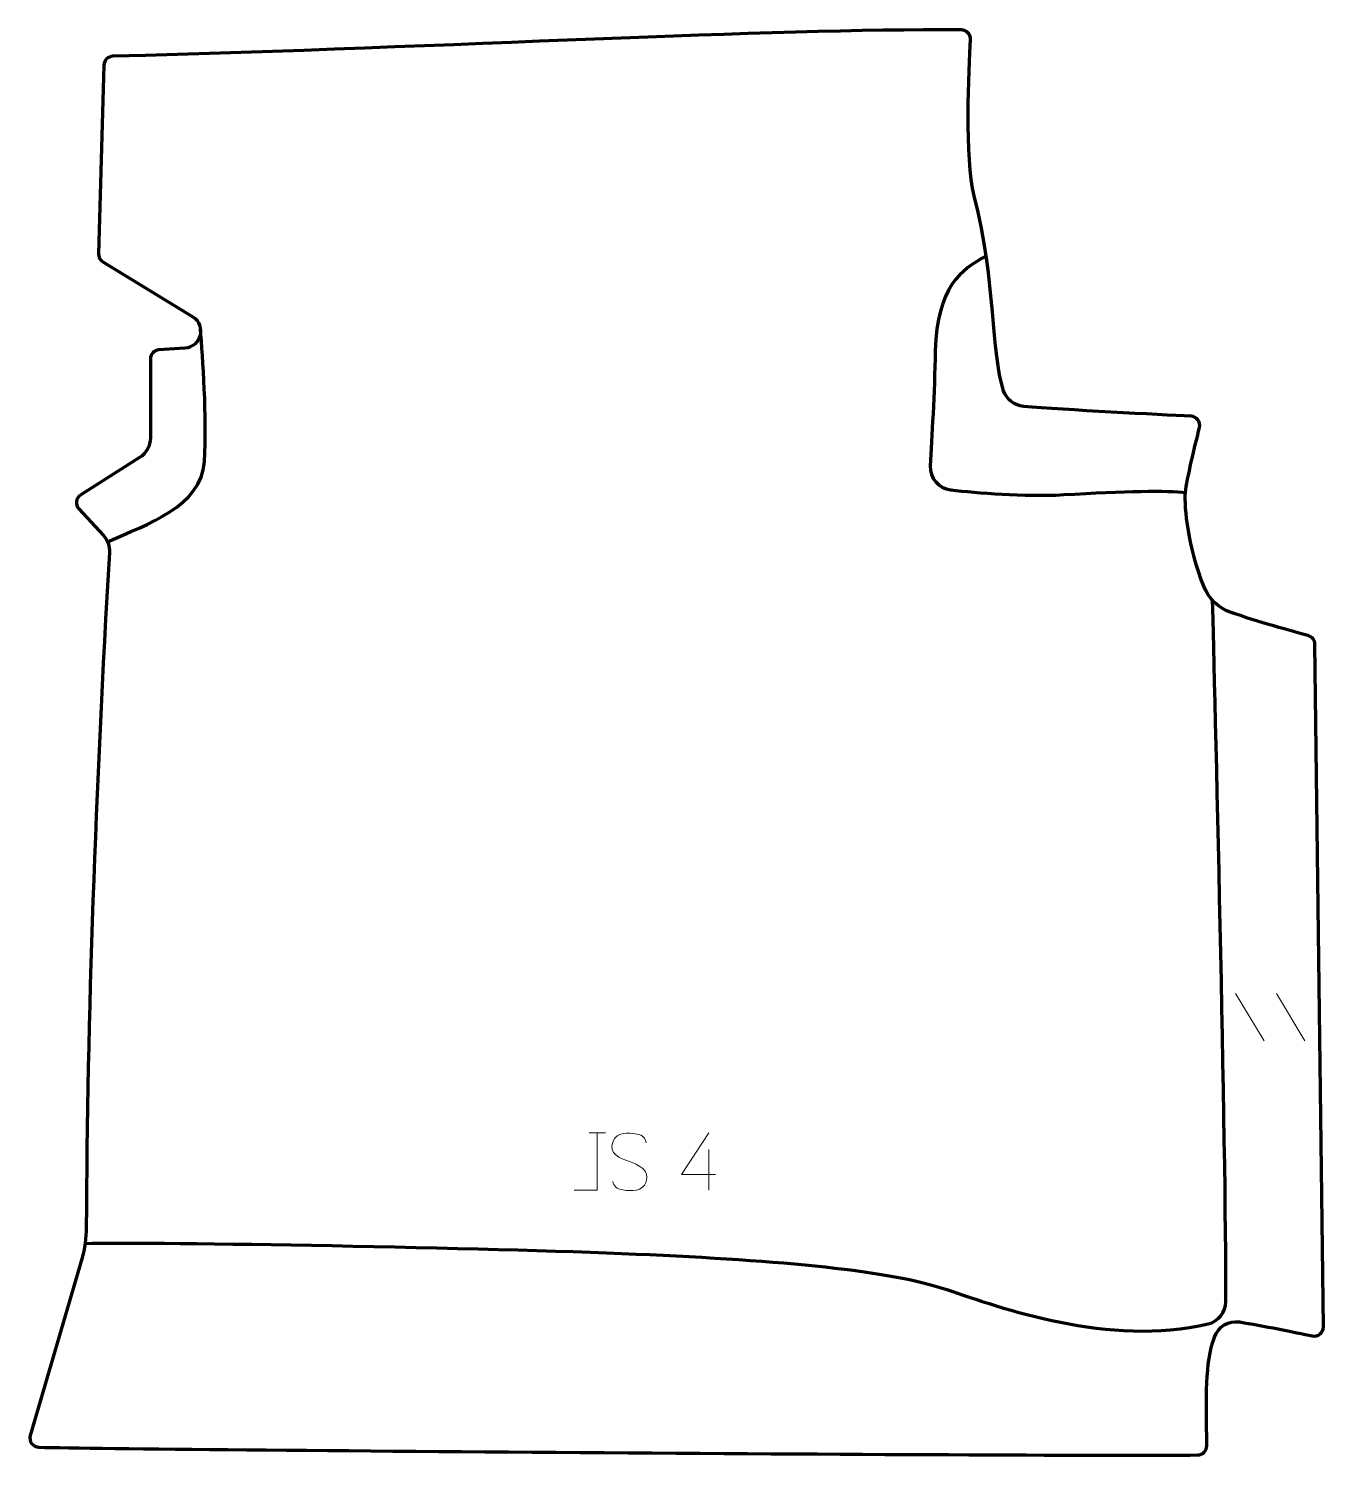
# Model space of a CAD drawing. Header units: millimetres. Extents: x -282 to 281, y -311 to 311.
import ezdxf

# ---------------------------------------------------------------- set-up
doc = ezdxf.new("R2010")
doc.units = ezdxf.units.MM
doc.header["$MEASUREMENT"] = 0
for name, color, linetype in [('layer 1', 7, 'Continuous'), ('layer 2', 7, 'Continuous'), ('layer 3', 7, 'Continuous')]:
    doc.layers.add(name, color=color, linetype=linetype)

msp = doc.modelspace()

# ---------------------------------------------------------------- linework, layer by layer
at = {"layer": 'layer 1', "color": 250, "lineweight": 9}
for points in [[(243.1458, -109.2345), (243.1458, -109.2345), (255.5101, -129.7788), (255.5101, -129.7788)], [(260.8757, -109.2345), (260.8757, -109.2345), (273.24, -129.7788), (273.24, -129.7788)], [(-38.1048, -169.7899), (-38.1048, -169.7899), (-30.9366, -169.7899), (-30.9366, -169.7899)], [(13.946, -177.089), (13.946, -177.089), (13.946, -194.7537), (13.946, -194.7537)]]:
    msp.add_open_spline(points, degree=3, dxfattribs=at)
for points, knots in [([(-44.5427, -194.7435), (-44.5427, -194.7435), (-34.5207, -194.7435), (-34.5207, -194.7435), (-34.5207, -194.7435), (-34.5207, -194.7435), (-34.5207, -169.7899), (-34.5207, -169.7899)], [0, 0, 0, 0, 0.33333333, 0.33333333, 0.33333333, 0.33333333, 1, 1, 1, 1]), ([(-20.5207, -182.2667), (-24.769, -180.7963), (-29.6771, -179.0005), (-27.672, -173.4802), (-27.672, -173.4802), (-26.1685, -169.3403), (-20.9549, -169.7288), (-17.3513, -170.3299), (-17.3513, -170.3299), (-14.4907, -170.8071), (-13.626, -172.0203), (-13.3154, -174.1044)], [0, 0, 0, 0, 0.25, 0.25, 0.25, 0.25, 0.5, 0.5, 0.5, 0.5, 1, 1, 1, 1]), ([(16.8901, -187.8501), (16.8901, -187.8501), (2.0684, -187.8501), (2.0684, -187.8501), (2.0684, -187.8501), (2.0684, -187.8501), (13.946, -169.7796), (13.946, -169.7796)], [0, 0, 0, 0, 0.33333333, 0.33333333, 0.33333333, 0.33333333, 1, 1, 1, 1]), ([(-20.5207, -182.2668), (-16.5021, -183.9135), (-11.4726, -185.8018), (-13.3066, -191.1621), (-13.3066, -191.1621), (-14.7664, -195.4285), (-19.6772, -195.1718), (-23.4033, -194.6171), (-23.4033, -194.6171), (-26.1533, -194.2073), (-27.3742, -192.9938), (-27.7522, -190.8816)], [0, 0, 0, 0, 0.25, 0.25, 0.25, 0.25, 0.5, 0.5, 0.5, 0.5, 1, 1, 1, 1])]:
    msp.add_open_spline(points, degree=3, knots=knots, dxfattribs=at)
at = {"layer": 'layer 2', "color": 230, "lineweight": 200}
msp.add_open_spline([(-281.1532, -301.4216), (-281.1532, -301.4216), (-258.7694, -224.6223), (-258.7694, -224.6223), (-258.7694, -224.6223), (-257.464, -220.1438), (-256.7903, -215.5065), (-256.7734, -210.8421), (-256.7734, -210.8421), (-256.4375, -119.6391), (-252.7298, -20.9852), (-246.7425, 82.7064), (-246.7425, 82.7064), (-246.5869, 85.4052), (-247.5288, 88.0542), (-249.3562, 90.046), (-249.3562, 90.046), (-249.3562, 90.046), (-260.0084, 101.6566), (-260.0084, 101.6566), (-260.0084, 101.6566), (-261.6925, 103.4925), (-261.3069, 106.4046), (-259.203, 107.7388), (-259.203, 107.7388), (-259.203, 107.7388), (-233.5631, 123.9984), (-233.5631, 123.9984), (-233.5631, 123.9984), (-230.671, 125.8325), (-228.9187, 129.0187), (-228.9187, 132.4435), (-228.9187, 132.4435), (-228.9187, 132.4435), (-228.9187, 166.8005), (-228.9187, 166.8005), (-228.9187, 166.8005), (-228.9187, 168.9119), (-227.2773, 170.6599), (-225.1701, 170.7926), (-225.1701, 170.7926), (-225.1701, 170.7926), (-213.9317, 171.5006), (-213.9317, 171.5006), (-213.9317, 171.5006), (-206.8843, 172.1063), (-204.5161, 181.2369), (-210.381, 185.1916), (-210.381, 185.1916), (-210.381, 185.1916), (-249.5358, 209.027), (-249.5358, 209.027), (-249.5358, 209.027), (-250.7628, 209.7738), (-251.4951, 211.1214), (-251.4542, 212.5576), (-251.4542, 212.5576), (-251.4542, 212.5576), (-249.1167, 294.5964), (-249.1167, 294.5964), (-249.1167, 294.5964), (-249.0564, 296.7194), (-247.3443, 298.4244), (-245.221, 298.4805), (-245.221, 298.4805), (-93.8737, 302.4694), (39.0815, 310.554), (123.8541, 309.9701), (123.8541, 309.9701), (126.1362, 309.9542), (127.9392, 308.0344), (127.8133, 305.7555), (127.8133, 305.7555), (127.1049, 292.9313), (125.3791, 254.0241), (129.4435, 237.8592), (129.4435, 237.8592), (139.1802, 199.1337), (136.6324, 170.1576), (142.2469, 152.9935), (142.2469, 152.9935), (143.4967, 149.1722), (146.9219, 146.4781), (150.9291, 146.1532), (150.9291, 146.1532), (169.2453, 144.6687), (209.7488, 142.6099), (223.7583, 141.916), (223.7583, 141.916), (226.2768, 141.7911), (228.0509, 139.3971), (227.4367, 136.9517), (227.4367, 136.9517), (225.5133, 129.2907), (221.9051, 114.4448), (221.3569, 108.7785), (221.3569, 108.7785), (220.7099, 102.094), (222.6551, 84.8559), (229.2591, 68.0337), (229.2591, 68.0337), (231.3843, 62.621), (235.7866, 58.4254), (241.2748, 56.5039), (241.2748, 56.5039), (252.3795, 52.6159), (268.2192, 48.2602), (274.6885, 46.522), (274.6885, 46.522), (276.4181, 46.0571), (277.6253, 44.4999), (277.6476, 42.7092), (277.6476, 42.7092), (277.6476, 42.7092), (281.315, -254.1318), (281.315, -254.1318), (281.315, -254.1318), (281.3468, -256.6898), (279.0033, -258.6195), (276.4993, -258.097), (276.4993, -258.097), (269.0592, -256.5441), (254.7085, -253.6188), (244.9087, -252.0627), (244.9087, -252.0627), (240.1381, -251.3053), (235.5241, -254.0775), (233.9144, -258.6318), (233.9144, -258.6318), (229.7954, -270.2851), (230.357, -284.1288), (230.6078, -305.8628), (230.6078, -305.8628), (230.6336, -308.0729), (228.8623, -309.8873), (226.6521, -309.9088), (226.6521, -309.9088), (160.7271, -310.5469), (-227.931, -307.6651), (-277.4059, -306.5397), (-277.4059, -306.5397), (-280.0331, -306.4801), (-281.8883, -303.9447), (-281.1532, -301.4216)], degree=3, knots=[0, 0, 0, 0, 0.02702703, 0.02702703, 0.02702703, 0.02702703, 0.05405405, 0.05405405, 0.05405405, 0.05405405, 0.08108108, 0.08108108, 0.08108108, 0.08108108, 0.10810811, 0.10810811, 0.10810811, 0.10810811, 0.13513514, 0.13513514, 0.13513514, 0.13513514, 0.16216216, 0.16216216, 0.16216216, 0.16216216, 0.18918919, 0.18918919, 0.18918919, 0.18918919, 0.21621622, 0.21621622, 0.21621622, 0.21621622, 0.24324324, 0.24324324, 0.24324324, 0.24324324, 0.27027027, 0.27027027, 0.27027027, 0.27027027, 0.2972973, 0.2972973, 0.2972973, 0.2972973, 0.32432432, 0.32432432, 0.32432432, 0.32432432, 0.35135135, 0.35135135, 0.35135135, 0.35135135, 0.37837838, 0.37837838, 0.37837838, 0.37837838, 0.40540541, 0.40540541, 0.40540541, 0.40540541, 0.43243243, 0.43243243, 0.43243243, 0.43243243, 0.45945946, 0.45945946, 0.45945946, 0.45945946, 0.48648649, 0.48648649, 0.48648649, 0.48648649, 0.51351351, 0.51351351, 0.51351351, 0.51351351, 0.54054054, 0.54054054, 0.54054054, 0.54054054, 0.56756757, 0.56756757, 0.56756757, 0.56756757, 0.59459459, 0.59459459, 0.59459459, 0.59459459, 0.62162162, 0.62162162, 0.62162162, 0.62162162, 0.64864865, 0.64864865, 0.64864865, 0.64864865, 0.67567568, 0.67567568, 0.67567568, 0.67567568, 0.7027027, 0.7027027, 0.7027027, 0.7027027, 0.72972973, 0.72972973, 0.72972973, 0.72972973, 0.75675676, 0.75675676, 0.75675676, 0.75675676, 0.78378378, 0.78378378, 0.78378378, 0.78378378, 0.81081081, 0.81081081, 0.81081081, 0.81081081, 0.83783784, 0.83783784, 0.83783784, 0.83783784, 0.86486486, 0.86486486, 0.86486486, 0.86486486, 0.89189189, 0.89189189, 0.89189189, 0.89189189, 0.91891892, 0.91891892, 0.91891892, 0.91891892, 0.94594595, 0.94594595, 0.94594595, 0.94594595, 1, 1, 1, 1], dxfattribs=at)
at = {"layer": 'layer 3', "color": 142, "lineweight": 200}
for points, knots in [([(134.6282, 211.5856), (123.8755, 205.8208), (113.1179, 197.9359), (112.5203, 170.4443), (112.5203, 170.4443), (112.1107, 151.6035), (110.9995, 132.8332), (110.3405, 120.3682), (110.3405, 120.3682), (110.0611, 115.0832), (113.949, 110.5017), (119.2079, 109.9055), (119.2079, 109.9055), (130.724, 108.5999), (150.8873, 106.8116), (168.4003, 107.8068), (168.4003, 107.8068), (194.6967, 109.3008), (213.9513, 109.7503), (221.3568, 108.7787)], [0, 0, 0, 0, 0.16666667, 0.16666667, 0.16666667, 0.16666667, 0.33333333, 0.33333333, 0.33333333, 0.33333333, 0.5, 0.5, 0.5, 0.5, 0.66666667, 0.66666667, 0.66666667, 0.66666667, 1, 1, 1, 1]), ([(-247.5889, 87.3425), (-230.2298, 94.9572), (-206.6225, 102.7268), (-205.4273, 122.1504), (-205.4273, 122.1504), (-204.2321, 141.574), (-206.0923, 167.5395), (-207.1044, 179.807)], [0, 0, 0, 0, 0.33333333, 0.33333333, 0.33333333, 0.33333333, 1, 1, 1, 1]), ([(-257.2984, -217.868), (-226.7433, -217.1134), (-81.3318, -219.707), (-17.5831, -222.4961), (-17.5831, -222.4961), (46.166, -225.2851), (92.7979, -229.5647), (117.5008, -237.9319), (117.5008, -237.9319), (140.8138, -245.8281), (188.0839, -263.043), (231.1725, -252.8981), (231.1725, -252.8981), (235.6768, -251.8377), (238.8736, -247.834), (238.8934, -243.2066), (238.8934, -243.2066), (239.1707, -178.281), (233.999, 26.3675), (233.1421, 61.8417)], [0, 0, 0, 0, 0.16666667, 0.16666667, 0.16666667, 0.16666667, 0.33333333, 0.33333333, 0.33333333, 0.33333333, 0.5, 0.5, 0.5, 0.5, 0.66666667, 0.66666667, 0.66666667, 0.66666667, 1, 1, 1, 1])]:
    msp.add_open_spline(points, degree=3, knots=knots, dxfattribs=at)

doc.saveas('drawing.dxf')
